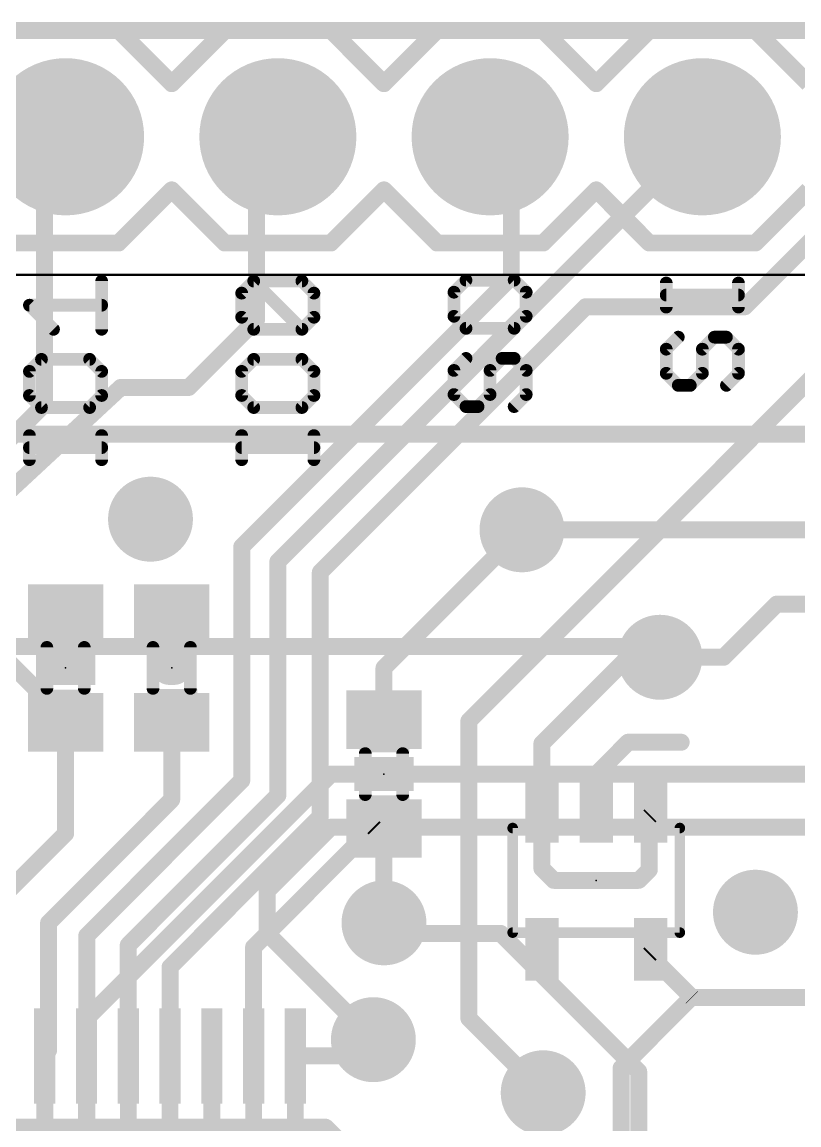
# Model space of a CAD drawing. Extents: x -0.1 to 44.5, y -0.1 to 35.7.
# Drawn here: x 18.53 to 27.83, y 22.48 to 35.66 of the extents above; entities that cross this region are included whole.
import ezdxf

# ---------------------------------------------------------------- set-up
doc = ezdxf.new("R2010")
doc.units = 0
for name, color, linetype in [('1', 12, 'CONTINUOUS'), ('16', 132, 'CONTINUOUS'), ('17', 110, 'CONTINUOUS'), ('18', 110, 'CONTINUOUS'), ('20', 53, 'CONTINUOUS'), ('21', 41, 'CONTINUOUS'), ('23', 53, 'CONTINUOUS'), ('51', 53, 'CONTINUOUS')]:
    doc.layers.add(name, color=color, linetype=linetype)

# ---------------------------------------------------------------- blocks, each defined once
blk = doc.blocks.new('RECT')
blk.add_solid([(-0.5, -0.5), (0.5, -0.5), (-0.5, 0.5), (0.5, 0.5)])
blk = doc.blocks.new('ROUNDP')
at = {"const_width": 0.5}
blk.add_lwpolyline([(0, -0.25, 1), (0, 0.25, 1), (0, -0.25)], format="xyb", dxfattribs=at)
blk = doc.blocks.new('ROUNDV')
at = {"const_width": 0.5}
blk.add_lwpolyline([(0, -0.25, 1), (0, 0.25, 1), (0, -0.25)], format="xyb", dxfattribs=at)

msp = doc.modelspace()

# ---------------------------------------------------------------- linework, layer by layer
at = {"layer": '1', "const_width": 0.2032}
for points in [[(43.18, 35.56), (0, 35.56)], [(26.416, 34.29), (26.289, 34.417)], [(18.796, 34.036), (19.05, 34.29)], [(21.336, 34.036), (21.59, 34.29)], [(21.59, 29.21), (26.67, 34.29)], [(24.384, 34.036), (24.13, 34.29)], [(26.67, 34.29), (26.416, 34.29)], [(27.178, 32.258), (29.21, 34.29)], [(18.796, 31.0896), (18.796, 34.036)], [(21.336, 32.1056), (21.336, 34.036)], [(24.384, 32.6136), (24.384, 34.036)], [(21.1582, 29.3878), (24.384, 32.6136)], [(23.876, 27.305), (29.083, 32.512)], [(22.098, 29.083), (25.273, 32.258)], [(25.273, 32.258), (27.178, 32.258)], [(20.5232, 31.2928), (21.336, 32.1056)], [(17.9578, 29.6672), (19.7104, 31.2928)], [(19.7104, 31.2928), (20.5232, 31.2928)], [(17.526, 29.8196), (18.796, 31.0896)], [(24.511, 29.591), (22.86, 27.94)], [(21.1582, 26.5938), (21.1582, 29.3878)], [(21.59, 26.416), (21.59, 29.21)], [(22.098, 26.162), (22.098, 29.083)], [(26.924, 28.067), (27.559, 28.702)], [(27.559, 28.702), (32.131, 28.702)], [(18.9992, 27.3812), (17.9578, 28.4226)], [(25.781, 28.067), (24.75, 27.036)], [(26.162, 28.067), (25.781, 28.067)], [(26.162, 28.067), (26.924, 28.067)], [(22.86, 27.94), (22.86, 27.32)], [(19.05, 27.29), (18.9992, 27.3812)], [(19.05, 27.2796), (19.05, 27.29)], [(19.05, 25.9588), (19.05, 27.2796)], [(20.32, 27.2796), (20.32, 27.29)], [(20.32, 26.3652), (20.32, 27.2796)], [(23.876, 23.749), (23.876, 27.305)], [(24.75, 27.036), (24.75, 26.225)], [(25.4, 26.67), (25.781, 27.051)], [(25.781, 27.051), (26.416, 27.051)], [(25.4, 26.225), (25.4, 26.67)], [(19.304, 24.7396), (21.1582, 26.5938)], [(19.8, 24.626), (21.59, 26.416)], [(18.8468, 24.892), (20.32, 26.3652)], [(20.3, 24.364), (22.098, 26.162)], [(24.75, 26.225), (24.75, 25.542)], [(26.035, 26.162), (26.05, 26.177)], [(26.035, 25.527), (26.035, 26.162)], [(26.05, 26.177), (26.05, 26.225)], [(22.733, 26.035), (21.3, 24.602)], [(22.748, 26.02), (22.733, 26.035)], [(22.86, 26.02), (22.748, 26.02)], [(22.875, 26.02), (22.86, 26.02)], [(22.987, 25.908), (22.875, 26.02)], [(17.78, 24.6888), (19.05, 25.9588)], [(22.86, 25.781), (22.987, 25.908)], [(22.86, 24.892), (22.86, 25.781)], [(24.75, 25.542), (24.892, 25.4)], [(25.908, 25.4), (26.035, 25.527)], [(24.892, 25.4), (25.908, 25.4)], [(18.8468, 23.368), (18.8468, 24.892)], [(19.304, 23.3172), (19.304, 24.7396)], [(19.8, 23.3), (19.8, 24.626)], [(21.3, 24.602), (21.3, 23.3)], [(26.05, 24.526), (26.05, 24.575)], [(26.035, 24.511), (26.05, 24.526)], [(26.543, 24.003), (26.035, 24.511)], [(20.3, 23.3), (20.3, 24.364)], [(25.698, 23.158), (26.543, 24.003)], [(26.543, 24.003), (26.546, 24)], [(26.546, 24), (29.21, 24)], [(24.765, 22.86), (23.876, 23.749)], [(22.538, 23.3), (22.733, 23.495)], [(18.8, 23.3), (18.8468, 23.368)], [(18.8, 19.304), (18.8, 23.3)], [(19.3, 23.3), (19.304, 23.3172)], [(20.8, 22.07), (20.8, 23.3)], [(21.8, 23.3), (22.538, 23.3)], [(25.698, 21.8), (25.698, 23.158)]]:
    msp.add_lwpolyline(points, dxfattribs=at)
at = {"layer": '1', "const_width": 0.1016}
for points in [[(26.3249, 34.4529, 1), (26.2531, 34.3811)], [(19.0859, 34.2541, 1), (19.0141, 34.3259)], [(21.6259, 34.2541, 1), (21.5541, 34.3259)], [(24.1659, 34.3259, 1), (24.0941, 34.2541)], [(26.416, 34.3408, 1), (26.416, 34.2392)], [(26.3801, 34.2541, 1), (26.4519, 34.3259)], [(26.7059, 34.2541, 1), (26.6341, 34.3259)], [(26.67, 34.2392, 1), (26.67, 34.3408)], [(18.8468, 34.036, 1), (18.7452, 34.036)], [(18.7601, 34.0719, 1), (18.8319, 34.0001)], [(21.3868, 34.036, 1), (21.2852, 34.036)], [(21.3001, 34.0719, 1), (21.3719, 34.0001)], [(24.4348, 34.036, 1), (24.3332, 34.036)], [(24.3481, 34.0001, 1), (24.4199, 34.0719)], [(24.4199, 32.5777, 1), (24.3481, 32.6495)], [(24.3332, 32.6136, 1), (24.4348, 32.6136)], [(25.273, 32.3088, 1), (25.273, 32.2072)], [(25.3089, 32.2221, 1), (25.2371, 32.2939)], [(27.1421, 32.2939, 1), (27.2139, 32.2221)], [(27.178, 32.2072, 1), (27.178, 32.3088)], [(21.3719, 32.0697, 1), (21.3001, 32.1415)], [(21.2852, 32.1056, 1), (21.3868, 32.1056)], [(19.7104, 31.3436, 1), (19.7104, 31.242)], [(19.7449, 31.2556, 1), (19.6759, 31.33)], [(20.5232, 31.242, 1), (20.5232, 31.3436)], [(20.4873, 31.3287, 1), (20.5591, 31.2569)], [(18.7452, 31.0896, 1), (18.8468, 31.0896)], [(18.8319, 31.0537, 1), (18.7601, 31.1255)], [(24.5469, 29.5551, 1), (24.4751, 29.6269)], [(21.209, 29.3878, 1), (21.1074, 29.3878)], [(21.1223, 29.4237, 1), (21.1941, 29.3519)], [(21.6408, 29.21, 1), (21.5392, 29.21)], [(21.5541, 29.2459, 1), (21.6259, 29.1741)], [(22.1488, 29.083, 1), (22.0472, 29.083)], [(22.0621, 29.1189, 1), (22.1339, 29.0471)], [(27.559, 28.7528, 1), (27.559, 28.6512)], [(27.5949, 28.6661, 1), (27.5231, 28.7379)], [(25.781, 28.1178, 1), (25.781, 28.0162)], [(25.8169, 28.0311, 1), (25.7451, 28.1029)], [(26.162, 28.1178, 1), (26.162, 28.0162)], [(26.162, 28.0162, 1), (26.162, 28.1178)], [(26.8881, 28.1029, 1), (26.9599, 28.0311)], [(26.924, 28.0162, 1), (26.924, 28.1178)], [(22.9108, 27.94, 1), (22.8092, 27.94)], [(22.8241, 27.9759, 1), (22.8959, 27.9041)], [(19.0436, 27.4059, 1), (18.9548, 27.3565)], [(18.9633, 27.3453, 1), (19.0351, 27.4171)], [(19.1008, 27.29, 1), (18.9992, 27.29)], [(19.1008, 27.2796, 1), (18.9992, 27.2796)], [(18.9992, 27.2796, 1), (19.1008, 27.2796)], [(19.0056, 27.2653, 1), (19.0944, 27.3147)], [(20.3708, 27.29, 1), (20.2692, 27.29)], [(20.3708, 27.2796, 1), (20.2692, 27.2796)], [(20.2692, 27.2796, 1), (20.3708, 27.2796)], [(22.8092, 27.32, 1), (22.9108, 27.32)], [(23.9268, 27.305, 1), (23.8252, 27.305)], [(23.8401, 27.3409, 1), (23.9119, 27.2691)], [(24.8008, 27.036, 1), (24.6992, 27.036)], [(24.7141, 27.0719, 1), (24.7859, 27.0001)], [(25.781, 27.1018, 1), (25.781, 27.0002)], [(25.8169, 27.0151, 1), (25.7451, 27.0869)], [(26.416, 27.0002, 1), (26.416, 27.1018)], [(25.4508, 26.67, 1), (25.3492, 26.67)], [(21.1074, 26.5938, 1), (21.209, 26.5938)], [(21.1941, 26.5579, 1), (21.1223, 26.6297)], [(25.3641, 26.7059, 1), (25.4359, 26.6341)], [(21.6259, 26.3801, 1), (21.5541, 26.4519)], [(20.2692, 26.3652, 1), (20.3708, 26.3652)], [(20.3559, 26.3293, 1), (20.2841, 26.4011)], [(21.5392, 26.416, 1), (21.6408, 26.416)], [(22.1339, 26.1261, 1), (22.0621, 26.1979)], [(24.8008, 26.225, 1), (24.6992, 26.225)], [(24.6992, 26.225, 1), (24.8008, 26.225)], [(25.3492, 26.225, 1), (25.4508, 26.225)], [(26.0858, 26.162, 1), (25.9842, 26.162)], [(25.9991, 26.1979, 1), (26.0709, 26.1261)], [(26.1008, 26.225, 1), (25.9992, 26.225)], [(26.0859, 26.1411, 1), (26.0141, 26.2129)], [(22.0472, 26.162, 1), (22.1488, 26.162)], [(22.7689, 26.0709, 1), (22.6971, 25.9991)], [(22.7689, 25.9991, 1), (22.6971, 26.0709)], [(22.748, 26.0708, 1), (22.748, 25.9692)], [(22.86, 26.0708, 1), (22.86, 25.9692)], [(22.9109, 26.0559, 1), (22.8391, 25.9841)], [(22.86, 25.9692, 1), (22.86, 26.0708)], [(22.875, 25.9692, 1), (22.875, 26.0708)], [(25.9992, 26.177, 1), (26.1008, 26.177)], [(18.9992, 25.9588, 1), (19.1008, 25.9588)], [(19.0859, 25.9229, 1), (19.0141, 25.9947)], [(22.7121, 25.9841, 1), (22.7839, 26.0559)], [(23.0229, 25.8721, 1), (22.9511, 25.9439)], [(22.9511, 25.8721, 1), (23.0229, 25.9439)], [(22.9108, 25.781, 1), (22.8092, 25.781)], [(22.8241, 25.8169, 1), (22.8959, 25.7451)], [(24.7859, 25.5779, 1), (24.7141, 25.5061)], [(24.6992, 25.542, 1), (24.8008, 25.542)], [(26.0709, 25.4911, 1), (25.9991, 25.5629)], [(24.892, 25.4508, 1), (24.892, 25.3492)], [(24.8561, 25.3641, 1), (24.9279, 25.4359)], [(25.8721, 25.4359, 1), (25.9439, 25.3641)], [(25.908, 25.3492, 1), (25.908, 25.4508)], [(25.9842, 25.527, 1), (26.0858, 25.527)], [(18.8976, 24.892, 1), (18.796, 24.892)], [(18.8109, 24.9279, 1), (18.8827, 24.8561)], [(22.8092, 24.892, 1), (22.9108, 24.892)], [(19.3548, 24.7396, 1), (19.2532, 24.7396)], [(19.2681, 24.7755, 1), (19.3399, 24.7037)], [(19.8508, 24.626, 1), (19.7492, 24.626)], [(19.7641, 24.6619, 1), (19.8359, 24.5901)], [(21.3508, 24.602, 1), (21.2492, 24.602)], [(21.2641, 24.6379, 1), (21.3359, 24.5661)], [(26.1008, 24.575, 1), (25.9992, 24.575)], [(26.0709, 24.5469, 1), (25.9991, 24.4751)], [(25.9991, 24.5469, 1), (26.0709, 24.4751)], [(25.9992, 24.526, 1), (26.1008, 24.526)], [(26.0859, 24.4901, 1), (26.0141, 24.5619)], [(20.3508, 24.364, 1), (20.2492, 24.364)], [(20.2641, 24.3999, 1), (20.3359, 24.3281)], [(26.5789, 24.0389, 1), (26.5071, 23.9671)], [(26.546, 24.0508, 1), (26.546, 23.9492)], [(26.5789, 23.9671, 1), (26.5071, 24.0389)], [(26.5071, 23.9671, 1), (26.5789, 24.0389)], [(26.5101, 23.9641, 1), (26.5819, 24.0359)], [(23.9119, 23.7849, 1), (23.8401, 23.7131)], [(23.8252, 23.749, 1), (23.9268, 23.749)], [(22.7689, 23.4591, 1), (22.6971, 23.5309)], [(18.8508, 23.3, 1), (18.7492, 23.3)], [(18.7582, 23.3288, 1), (18.8418, 23.2712)], [(18.796, 23.368, 1), (18.8976, 23.368)], [(18.8886, 23.3392, 1), (18.805, 23.3968)], [(19.2505, 23.3115, 1), (19.3495, 23.2885)], [(19.2532, 23.3172, 1), (19.3548, 23.3172)], [(19.3535, 23.3057, 1), (19.2545, 23.3287)], [(19.7492, 23.3, 1), (19.8508, 23.3)], [(20.2492, 23.3, 1), (20.3508, 23.3)], [(20.8508, 23.3, 1), (20.7492, 23.3)], [(21.2492, 23.3, 1), (21.3508, 23.3)], [(21.8, 23.3508, 1), (21.8, 23.2492)], [(22.5021, 23.3359, 1), (22.5739, 23.2641)], [(22.538, 23.2492, 1), (22.538, 23.3508)], [(25.7488, 23.158, 1), (25.6472, 23.158)], [(25.6621, 23.1939, 1), (25.7339, 23.1221)], [(24.7291, 22.8241, 1), (24.8009, 22.8959)]]:
    msp.add_lwpolyline(points, format="xyb", dxfattribs=at)
at = {"layer": '16', "const_width": 0.2032}
for points in [[(43.18, 35.56), (0, 35.56)], [(16.002, 30.734), (30.48, 30.734)], [(33.909, 29.591), (24.511, 29.591)], [(13.462, 28.194), (26.035, 28.194)], [(26.035, 28.194), (26.162, 28.067)], [(19.304, 23.749), (22.225, 26.67)], [(22.225, 26.67), (36.83, 26.67)], [(21.463, 25.273), (22.225, 26.035)], [(22.225, 26.035), (34.671, 26.035)], [(21.463, 24.765), (21.463, 25.273)], [(22.987, 24.765), (22.86, 24.892)], [(22.733, 23.495), (21.463, 24.765)], [(24.257, 24.765), (22.987, 24.765)], [(25.8445, 23.1775), (24.257, 24.765)], [(19.304, 22.225), (19.304, 23.749)], [(25.908, 23.114), (25.8445, 23.1775)], [(25.908, 19.431), (25.908, 23.114)], [(24.765, 21.082), (24.765, 22.86)]]:
    msp.add_lwpolyline(points, dxfattribs=at)
at = {"layer": '16', "const_width": 0.1016}
for points in [[(24.511, 29.6418, 1), (24.511, 29.5402)], [(26.0709, 28.2299, 1), (25.9991, 28.1581)], [(26.035, 28.1432, 1), (26.035, 28.2448)], [(26.1261, 28.0311, 1), (26.1979, 28.1029)], [(22.225, 26.7208, 1), (22.225, 26.6192)], [(22.2609, 26.6341, 1), (22.1891, 26.7059)], [(22.225, 26.0858, 1), (22.225, 25.9842)], [(22.2609, 25.9991, 1), (22.1891, 26.0709)], [(21.5138, 25.273, 1), (21.4122, 25.273)], [(21.4271, 25.3089, 1), (21.4989, 25.2371)], [(22.8959, 24.9279, 1), (22.8241, 24.8561)], [(21.4989, 24.8009, 1), (21.4271, 24.7291)], [(21.4122, 24.765, 1), (21.5138, 24.765)], [(22.987, 24.8158, 1), (22.987, 24.7142)], [(22.9511, 24.7291, 1), (23.0229, 24.8009)], [(24.2929, 24.8009, 1), (24.2211, 24.7291)], [(24.257, 24.7142, 1), (24.257, 24.8158)], [(19.3548, 23.749, 1), (19.2532, 23.749)], [(19.2681, 23.7849, 1), (19.3399, 23.7131)], [(22.6971, 23.4591, 1), (22.7689, 23.5309)], [(25.8804, 23.2134, 1), (25.8086, 23.1416)], [(25.8086, 23.1416, 1), (25.8804, 23.2134)], [(25.9588, 23.114, 1), (25.8572, 23.114)], [(25.8721, 23.0781, 1), (25.9439, 23.1499)], [(24.8158, 22.86, 1), (24.7142, 22.86)]]:
    msp.add_lwpolyline(points, format="xyb", dxfattribs=at)
at = {"layer": '20', "const_width": 0.2032}
msp.add_lwpolyline([(43.18, 35.56), (0, 35.56)], dxfattribs=at)
at = {"layer": '21'}
for points, const_width in [([(18.415, 35.56), (19.685, 35.56)], 0.2032), ([(19.685, 35.56), (20.32, 34.925)], 0.2032), ([(20.32, 34.925), (20.955, 35.56)], 0.2032), ([(20.955, 35.56), (22.225, 35.56)], 0.2032), ([(22.225, 35.56), (22.86, 34.925)], 0.2032), ([(23.495, 35.56), (22.86, 34.925)], 0.2032), ([(23.495, 35.56), (24.765, 35.56)], 0.2032), ([(24.765, 35.56), (25.4, 34.925)], 0.2032), ([(26.035, 35.56), (25.4, 34.925)], 0.2032), ([(26.035, 35.56), (27.305, 35.56)], 0.2032), ([(27.305, 35.56), (27.94, 34.925)], 0.2032), ([(20.32, 33.655), (19.685, 33.02)], 0.2032), ([(20.955, 33.02), (20.32, 33.655)], 0.2032), ([(22.86, 33.655), (22.225, 33.02)], 0.2032), ([(22.86, 33.655), (23.495, 33.02)], 0.2032), ([(25.4, 33.655), (24.765, 33.02)], 0.2032), ([(25.4, 33.655), (26.035, 33.02)], 0.2032), ([(27.94, 33.655), (27.305, 33.02)], 0.2032), ([(19.685, 33.02), (18.415, 33.02)], 0.2032), ([(22.225, 33.02), (20.955, 33.02)], 0.2032), ([(24.765, 33.02), (23.495, 33.02)], 0.2032), ([(27.305, 33.02), (26.035, 33.02)], 0.2032), ([(19.4818, 31.9884), (19.4818, 32.5646)], 0.1524), ([(21.1575, 32.4206), (21.3015, 32.5646)], 0.1524), ([(21.3015, 32.5646), (21.8777, 32.5646)], 0.1524), ([(21.8777, 31.9884), (21.3015, 32.5646)], 0.1524), ([(21.8777, 32.5646), (22.0218, 32.4206)], 0.1524), ([(23.8415, 32.5759), (23.6975, 32.4319)], 0.1524), ([(24.4177, 32.5759), (23.8415, 32.5759)], 0.1524), ([(24.5618, 32.4319), (24.4177, 32.5759)], 0.1524), ([(26.2375, 32.2537), (26.2375, 32.5418)], 0.1524), ([(27.1018, 32.2537), (27.1018, 32.5418)], 0.1524), ([(21.1575, 32.1325), (21.1575, 32.4206)], 0.1524), ([(22.0218, 32.4206), (22.0218, 32.1325)], 0.1524), ([(23.6975, 32.4319), (23.6975, 32.1438)], 0.1524), ([(24.5618, 32.1438), (24.5618, 32.4319)], 0.1524), ([(27.1018, 32.3978), (26.2375, 32.3978)], 0.1524), ([(18.9056, 31.9884), (18.6175, 32.2765)], 0.1524), ([(18.6175, 32.2765), (19.4818, 32.2765)], 0.1524), ([(21.3015, 31.9884), (21.1575, 32.1325)], 0.1524), ([(22.0218, 32.1325), (21.8777, 31.9884)], 0.1524), ([(23.6975, 32.1438), (23.8415, 31.9997)], 0.1524), ([(24.4177, 31.9997), (24.5618, 32.1438)], 0.1524), ([(21.8777, 31.9884), (21.3015, 31.9884)], 0.1524), ([(23.8415, 31.9997), (24.4177, 31.9997)], 0.1524), ([(26.3815, 31.8944), (26.2375, 31.7504)], 0.1524), ([(26.6696, 31.7504), (26.8137, 31.8944)], 0.1524), ([(26.8137, 31.8944), (26.9577, 31.8944)], 0.1524), ([(26.9577, 31.8944), (27.1018, 31.7504)], 0.1524), ([(26.2375, 31.7504), (26.2375, 31.4623)], 0.1524), ([(26.6696, 31.4623), (26.6696, 31.7504)], 0.1524), ([(27.1018, 31.7504), (27.1018, 31.4623)], 0.1524), ([(18.7615, 31.6291), (18.6175, 31.485)], 0.1524), ([(19.3377, 31.6291), (18.7615, 31.6291)], 0.1524), ([(19.4818, 31.485), (19.3377, 31.6291)], 0.1524), ([(21.3015, 31.6291), (21.1575, 31.485)], 0.1524), ([(21.8777, 31.6291), (21.3015, 31.6291)], 0.1524), ([(22.0218, 31.485), (21.8777, 31.6291)], 0.1524), ([(23.8415, 31.6404), (23.6975, 31.4964)], 0.1524), ([(24.1296, 31.4964), (24.2737, 31.6404)], 0.1524), ([(24.2737, 31.6404), (24.4177, 31.6404)], 0.1524), ([(24.4177, 31.6404), (24.5618, 31.4964)], 0.1524), ([(18.6175, 31.485), (18.6175, 31.1969)], 0.1524), ([(19.4818, 31.1969), (19.4818, 31.485)], 0.1524), ([(21.1575, 31.485), (21.1575, 31.1969)], 0.1524), ([(22.0218, 31.1969), (22.0218, 31.485)], 0.1524), ([(23.6975, 31.4964), (23.6975, 31.2083)], 0.1524), ([(24.1296, 31.2083), (24.1296, 31.4964)], 0.1524), ([(24.5618, 31.4964), (24.5618, 31.2083)], 0.1524), ([(26.2375, 31.4623), (26.3815, 31.3182)], 0.1524), ([(26.5256, 31.3182), (26.6696, 31.4623)], 0.1524), ([(27.1018, 31.4623), (26.9577, 31.3182)], 0.1524), ([(26.3815, 31.3182), (26.5256, 31.3182)], 0.1524), ([(18.6175, 31.1969), (18.7615, 31.0529)], 0.1524), ([(19.3377, 31.0529), (19.4818, 31.1969)], 0.1524), ([(21.1575, 31.1969), (21.3015, 31.0529)], 0.1524), ([(21.8777, 31.0529), (22.0218, 31.1969)], 0.1524), ([(23.6975, 31.2083), (23.8415, 31.0642)], 0.1524), ([(23.9856, 31.0642), (24.1296, 31.2083)], 0.1524), ([(24.5618, 31.2083), (24.4177, 31.0642)], 0.1524), ([(18.7615, 31.0529), (19.3377, 31.0529)], 0.1524), ([(21.3015, 31.0529), (21.8777, 31.0529)], 0.1524), ([(23.8415, 31.0642), (23.9856, 31.0642)], 0.1524), ([(18.6175, 30.4292), (18.6175, 30.7173)], 0.1524), ([(19.4818, 30.4292), (19.4818, 30.7173)], 0.1524), ([(21.1575, 30.4292), (21.1575, 30.7173)], 0.1524), ([(22.0218, 30.4292), (22.0218, 30.7173)], 0.1524), ([(19.4818, 30.5733), (18.6175, 30.5733)], 0.1524), ([(22.0218, 30.5733), (21.1575, 30.5733)], 0.1524), ([(20.2895, 27.94), (20.3505, 27.94)], 0.4064), ([(15.95, 22.425), (22.15, 22.425)], 0.254), ([(22.15, 22.425), (22.425, 22.15)], 0.254)]:
    msp.add_lwpolyline(points, dxfattribs=dict(at, const_width=const_width))
for points, const_width in [([(19.7209, 35.5959, 1), (19.6491, 35.5241)], 0.1016), ([(19.685, 35.5092, 1), (19.685, 35.6108)], 0.1016), ([(20.955, 35.6108, 1), (20.955, 35.5092)], 0.1016), ([(20.9909, 35.5241, 1), (20.9191, 35.5959)], 0.1016), ([(22.2609, 35.5959, 1), (22.1891, 35.5241)], 0.1016), ([(22.225, 35.5092, 1), (22.225, 35.6108)], 0.1016), ([(23.495, 35.6108, 1), (23.495, 35.5092)], 0.1016), ([(23.5309, 35.5241, 1), (23.4591, 35.5959)], 0.1016), ([(24.8009, 35.5959, 1), (24.7291, 35.5241)], 0.1016), ([(24.765, 35.5092, 1), (24.765, 35.6108)], 0.1016), ([(26.035, 35.6108, 1), (26.035, 35.5092)], 0.1016), ([(26.0709, 35.5241, 1), (25.9991, 35.5959)], 0.1016), ([(27.3409, 35.5959, 1), (27.2691, 35.5241)], 0.1016), ([(27.305, 35.5092, 1), (27.305, 35.6108)], 0.1016), ([(20.2841, 34.9609, 1), (20.3559, 34.8891)], 0.1016), ([(20.2841, 34.8891, 1), (20.3559, 34.9609)], 0.1016), ([(22.8241, 34.9609, 1), (22.8959, 34.8891)], 0.1016), ([(22.8241, 34.8891, 1), (22.8959, 34.9609)], 0.1016), ([(25.3641, 34.9609, 1), (25.4359, 34.8891)], 0.1016), ([(25.3641, 34.8891, 1), (25.4359, 34.9609)], 0.1016), ([(20.3559, 33.6909, 1), (20.2841, 33.6191)], 0.1016), ([(20.3559, 33.6191, 1), (20.2841, 33.6909)], 0.1016), ([(22.8959, 33.6909, 1), (22.8241, 33.6191)], 0.1016), ([(22.8959, 33.6191, 1), (22.8241, 33.6909)], 0.1016), ([(25.4359, 33.6909, 1), (25.3641, 33.6191)], 0.1016), ([(25.4359, 33.6191, 1), (25.3641, 33.6909)], 0.1016), ([(19.6491, 33.0559, 1), (19.7209, 32.9841)], 0.1016), ([(19.685, 32.9692, 1), (19.685, 33.0708)], 0.1016), ([(20.955, 33.0708, 1), (20.955, 32.9692)], 0.1016), ([(20.9191, 32.9841, 1), (20.9909, 33.0559)], 0.1016), ([(22.1891, 33.0559, 1), (22.2609, 32.9841)], 0.1016), ([(22.225, 32.9692, 1), (22.225, 33.0708)], 0.1016), ([(23.495, 33.0708, 1), (23.495, 32.9692)], 0.1016), ([(23.4591, 32.9841, 1), (23.5309, 33.0559)], 0.1016), ([(24.7291, 33.0559, 1), (24.8009, 32.9841)], 0.1016), ([(24.765, 32.9692, 1), (24.765, 33.0708)], 0.1016), ([(26.035, 33.0708, 1), (26.035, 32.9692)], 0.1016), ([(25.9991, 32.9841, 1), (26.0709, 33.0559)], 0.1016), ([(27.2691, 33.0559, 1), (27.3409, 32.9841)], 0.1016), ([(27.305, 32.9692, 1), (27.305, 33.0708)], 0.1016), ([(19.5199, 32.5646, 1), (19.4437, 32.5646)], 0.0762), ([(21.3285, 32.5916, 1), (21.2746, 32.5377)], 0.0762), ([(21.3015, 32.6027, 1), (21.3015, 32.5265)], 0.0762), ([(21.3285, 32.5377, 1), (21.2746, 32.5916)], 0.0762), ([(21.9047, 32.5916, 1), (21.8508, 32.5377)], 0.0762), ([(21.8777, 32.5265, 1), (21.8777, 32.6027)], 0.0762), ([(23.8415, 32.614, 1), (23.8415, 32.5378)], 0.0762), ([(23.8685, 32.549, 1), (23.8146, 32.6029)], 0.0762), ([(24.4447, 32.6029, 1), (24.3908, 32.549)], 0.0762), ([(24.4177, 32.5378, 1), (24.4177, 32.614)], 0.0762), ([(26.2756, 32.5418, 1), (26.1994, 32.5418)], 0.0762), ([(27.1399, 32.5418, 1), (27.0637, 32.5418)], 0.0762), ([(21.1305, 32.4475, 1), (21.1844, 32.3936)], 0.0762), ([(21.1956, 32.4206, 1), (21.1194, 32.4206)], 0.0762), ([(22.0599, 32.4206, 1), (21.9837, 32.4206)], 0.0762), ([(21.9949, 32.3936, 1), (22.0487, 32.4475)], 0.0762), ([(23.6705, 32.4588, 1), (23.7244, 32.4049)], 0.0762), ([(23.7356, 32.4319, 1), (23.6594, 32.4319)], 0.0762), ([(24.5999, 32.4319, 1), (24.5237, 32.4319)], 0.0762), ([(24.5349, 32.4049, 1), (24.5887, 32.4588)], 0.0762), ([(26.2375, 32.4359, 1), (26.2375, 32.3597)], 0.0762), ([(27.1018, 32.3597, 1), (27.1018, 32.4359)], 0.0762), ([(18.6444, 32.3035, 1), (18.5905, 32.2496)], 0.0762), ([(18.6175, 32.3146, 1), (18.6175, 32.2384)], 0.0762), ([(19.4818, 32.2384, 1), (19.4818, 32.3146)], 0.0762), ([(21.1844, 32.1594, 1), (21.1305, 32.1055)], 0.0762), ([(22.0487, 32.1055, 1), (21.9949, 32.1594)], 0.0762), ([(23.7244, 32.1707, 1), (23.6705, 32.1168)], 0.0762), ([(23.6594, 32.1438, 1), (23.7356, 32.1438)], 0.0762), ([(24.5237, 32.1438, 1), (24.5999, 32.1438)], 0.0762), ([(24.5887, 32.1168, 1), (24.5349, 32.1707)], 0.0762), ([(26.1994, 32.2537, 1), (26.2756, 32.2537)], 0.0762), ([(27.0637, 32.2537, 1), (27.1399, 32.2537)], 0.0762), ([(18.8786, 31.9615, 1), (18.9325, 32.0153)], 0.0762), ([(21.1194, 32.1325, 1), (21.1956, 32.1325)], 0.0762), ([(21.3015, 32.0265, 1), (21.3015, 31.9503)], 0.0762), ([(21.2746, 31.9615, 1), (21.3285, 32.0153)], 0.0762), ([(21.8508, 32.0153, 1), (21.9047, 31.9615)], 0.0762), ([(21.8508, 31.9615, 1), (21.9047, 32.0153)], 0.0762), ([(21.8777, 31.9503, 1), (21.8777, 32.0265)], 0.0762), ([(21.9837, 32.1325, 1), (22.0599, 32.1325)], 0.0762), ([(23.8415, 32.0378, 1), (23.8415, 31.9616)], 0.0762), ([(23.8146, 31.9728, 1), (23.8685, 32.0267)], 0.0762), ([(24.3908, 32.0267, 1), (24.4447, 31.9728)], 0.0762), ([(24.4177, 31.9616, 1), (24.4177, 32.0378)], 0.0762), ([(19.4437, 31.9884, 1), (19.5199, 31.9884)], 0.0762), ([(26.4085, 31.8675, 1), (26.3546, 31.9214)], 0.0762), ([(26.8137, 31.9325, 1), (26.8137, 31.8563)], 0.0762), ([(26.8406, 31.8675, 1), (26.7867, 31.9214)], 0.0762), ([(26.9847, 31.9214, 1), (26.9308, 31.8675)], 0.0762), ([(26.9577, 31.8563, 1), (26.9577, 31.9325)], 0.0762), ([(26.2105, 31.7773, 1), (26.2644, 31.7234)], 0.0762), ([(26.2756, 31.7504, 1), (26.1994, 31.7504)], 0.0762), ([(26.7077, 31.7504, 1), (26.6315, 31.7504)], 0.0762), ([(26.6427, 31.7773, 1), (26.6966, 31.7234)], 0.0762), ([(27.1399, 31.7504, 1), (27.0637, 31.7504)], 0.0762), ([(27.0749, 31.7234, 1), (27.1287, 31.7773)], 0.0762), ([(18.7615, 31.6672, 1), (18.7615, 31.591)], 0.0762), ([(18.7885, 31.6022, 1), (18.7346, 31.656)], 0.0762), ([(19.3647, 31.656, 1), (19.3108, 31.6022)], 0.0762), ([(19.3377, 31.591, 1), (19.3377, 31.6672)], 0.0762), ([(21.3015, 31.6672, 1), (21.3015, 31.591)], 0.0762), ([(21.3285, 31.6022, 1), (21.2746, 31.656)], 0.0762), ([(21.9047, 31.656, 1), (21.8508, 31.6022)], 0.0762), ([(21.8777, 31.591, 1), (21.8777, 31.6672)], 0.0762), ([(23.8685, 31.6135, 1), (23.8146, 31.6674)], 0.0762), ([(24.2737, 31.6785, 1), (24.2737, 31.6023)], 0.0762), ([(24.3006, 31.6135, 1), (24.2467, 31.6674)], 0.0762), ([(24.4447, 31.6674, 1), (24.3908, 31.6135)], 0.0762), ([(24.4177, 31.6023, 1), (24.4177, 31.6785)], 0.0762), ([(18.5905, 31.512, 1), (18.6444, 31.4581)], 0.0762), ([(18.6556, 31.485, 1), (18.5794, 31.485)], 0.0762), ([(19.5199, 31.485, 1), (19.4437, 31.485)], 0.0762), ([(19.4549, 31.4581, 1), (19.5087, 31.512)], 0.0762), ([(21.1305, 31.512, 1), (21.1844, 31.4581)], 0.0762), ([(21.1956, 31.485, 1), (21.1194, 31.485)], 0.0762), ([(22.0599, 31.485, 1), (21.9837, 31.485)], 0.0762), ([(21.9949, 31.4581, 1), (22.0487, 31.512)], 0.0762), ([(23.6705, 31.5233, 1), (23.7244, 31.4694)], 0.0762), ([(23.7356, 31.4964, 1), (23.6594, 31.4964)], 0.0762), ([(24.1677, 31.4964, 1), (24.0915, 31.4964)], 0.0762), ([(24.1027, 31.5233, 1), (24.1566, 31.4694)], 0.0762), ([(24.5999, 31.4964, 1), (24.5237, 31.4964)], 0.0762), ([(24.5349, 31.4694, 1), (24.5887, 31.5233)], 0.0762), ([(26.2644, 31.4892, 1), (26.2105, 31.4353)], 0.0762), ([(26.6966, 31.4353, 1), (26.6427, 31.4892)], 0.0762), ([(27.1287, 31.4353, 1), (27.0749, 31.4892)], 0.0762), ([(26.1994, 31.4623, 1), (26.2756, 31.4623)], 0.0762), ([(26.3815, 31.3563, 1), (26.3815, 31.2801)], 0.0762), ([(26.3546, 31.2913, 1), (26.4085, 31.3451)], 0.0762), ([(26.4986, 31.3451, 1), (26.5525, 31.2913)], 0.0762), ([(26.5256, 31.2801, 1), (26.5256, 31.3563)], 0.0762), ([(26.6315, 31.4623, 1), (26.7077, 31.4623)], 0.0762), ([(26.9308, 31.3451, 1), (26.9847, 31.2913)], 0.0762), ([(27.0637, 31.4623, 1), (27.1399, 31.4623)], 0.0762), ([(18.6444, 31.2239, 1), (18.5905, 31.17)], 0.0762), ([(19.5087, 31.17, 1), (19.4549, 31.2239)], 0.0762), ([(21.1844, 31.2239, 1), (21.1305, 31.17)], 0.0762), ([(22.0487, 31.17, 1), (21.9949, 31.2239)], 0.0762), ([(23.7244, 31.2352, 1), (23.6705, 31.1813)], 0.0762), ([(24.1566, 31.1813, 1), (24.1027, 31.2352)], 0.0762), ([(24.5887, 31.1813, 1), (24.5349, 31.2352)], 0.0762), ([(18.5794, 31.1969, 1), (18.6556, 31.1969)], 0.0762), ([(18.7615, 31.091, 1), (18.7615, 31.0148)], 0.0762), ([(19.3377, 31.0148, 1), (19.3377, 31.091)], 0.0762), ([(19.4437, 31.1969, 1), (19.5199, 31.1969)], 0.0762), ([(21.1194, 31.1969, 1), (21.1956, 31.1969)], 0.0762), ([(21.3015, 31.091, 1), (21.3015, 31.0148)], 0.0762), ([(21.8777, 31.0148, 1), (21.8777, 31.091)], 0.0762), ([(21.9837, 31.1969, 1), (22.0599, 31.1969)], 0.0762), ([(23.6594, 31.2083, 1), (23.7356, 31.2083)], 0.0762), ([(23.8415, 31.1023, 1), (23.8415, 31.0261)], 0.0762), ([(23.8146, 31.0373, 1), (23.8685, 31.0911)], 0.0762), ([(23.9586, 31.0911, 1), (24.0125, 31.0373)], 0.0762), ([(23.9856, 31.0261, 1), (23.9856, 31.1023)], 0.0762), ([(24.0915, 31.2083, 1), (24.1677, 31.2083)], 0.0762), ([(24.3908, 31.0911, 1), (24.4447, 31.0373)], 0.0762), ([(24.5237, 31.2083, 1), (24.5999, 31.2083)], 0.0762), ([(18.7346, 31.0259, 1), (18.7885, 31.0798)], 0.0762), ([(19.3108, 31.0798, 1), (19.3647, 31.0259)], 0.0762), ([(21.2746, 31.0259, 1), (21.3285, 31.0798)], 0.0762), ([(21.8508, 31.0798, 1), (21.9047, 31.0259)], 0.0762), ([(18.6556, 30.7173, 1), (18.5794, 30.7173)], 0.0762), ([(19.5199, 30.7173, 1), (19.4437, 30.7173)], 0.0762), ([(21.1956, 30.7173, 1), (21.1194, 30.7173)], 0.0762), ([(22.0599, 30.7173, 1), (21.9837, 30.7173)], 0.0762), ([(18.6175, 30.6114, 1), (18.6175, 30.5352)], 0.0762), ([(19.4818, 30.5352, 1), (19.4818, 30.6114)], 0.0762), ([(21.1575, 30.6114, 1), (21.1575, 30.5352)], 0.0762), ([(22.0218, 30.5352, 1), (22.0218, 30.6114)], 0.0762), ([(18.5794, 30.4292, 1), (18.6556, 30.4292)], 0.0762), ([(19.4437, 30.4292, 1), (19.5199, 30.4292)], 0.0762), ([(21.1194, 30.4292, 1), (21.1956, 30.4292)], 0.0762), ([(21.9837, 30.4292, 1), (22.0599, 30.4292)], 0.0762), ([(20.2895, 28.0416, 1), (20.2895, 27.8384)], 0.2032), ([(20.3505, 27.8384, 1), (20.3505, 28.0416)], 0.2032), ([(22.1949, 22.4699, 1), (22.1051, 22.3801)], 0.127), ([(22.15, 22.3615, 1), (22.15, 22.4885)], 0.127)]:
    msp.add_lwpolyline(points, format="xyb", dxfattribs=dict(at, const_width=const_width))
at = {"layer": '23'}
for p in [(19.05, 27.94), (20.32, 27.94), (22.86, 26.67), (25.4, 25.4)]:
    msp.add_point(p, dxfattribs=at)
at = {"layer": '51'}
for points, const_width in [([(7.874, 32.639), (44.069, 32.639)], 0.0254), ([(18.826, 27.695), (18.826, 28.185)], 0.1524), ([(19.274, 28.185), (19.274, 27.695)], 0.1524), ([(20.096, 27.695), (20.096, 28.185)], 0.1524), ([(20.544, 28.185), (20.544, 27.695)], 0.1524), ([(22.636, 26.425), (22.636, 26.915)], 0.1524), ([(23.084, 26.915), (23.084, 26.425)], 0.1524), ([(24.4, 24.775), (24.4, 26.025)], 0.127), ([(26.4, 26.025), (24.4, 26.025)], 0.127), ([(26.4, 26.025), (26.4, 24.775)], 0.127), ([(26.4, 24.775), (24.4, 24.775)], 0.127)]:
    msp.add_lwpolyline(points, dxfattribs=dict(at, const_width=const_width))
for points, const_width in [([(18.8641, 28.185, 1), (18.7879, 28.185)], 0.0762), ([(19.3121, 28.185, 1), (19.2359, 28.185)], 0.0762), ([(20.1341, 28.185, 1), (20.0579, 28.185)], 0.0762), ([(20.5821, 28.185, 1), (20.5059, 28.185)], 0.0762), ([(18.7879, 27.695, 1), (18.8641, 27.695)], 0.0762), ([(19.2359, 27.695, 1), (19.3121, 27.695)], 0.0762), ([(20.0579, 27.695, 1), (20.1341, 27.695)], 0.0762), ([(20.5059, 27.695, 1), (20.5821, 27.695)], 0.0762), ([(22.6741, 26.915, 1), (22.5979, 26.915)], 0.0762), ([(23.1221, 26.915, 1), (23.0459, 26.915)], 0.0762), ([(22.5979, 26.425, 1), (22.6741, 26.425)], 0.0762), ([(23.0459, 26.425, 1), (23.1221, 26.425)], 0.0762), ([(24.4, 26.0568, 1), (24.4, 25.9933)], 0.0635), ([(24.4318, 26.025, 1), (24.3683, 26.025)], 0.0635), ([(26.4318, 26.025, 1), (26.3683, 26.025)], 0.0635), ([(26.4, 25.9933, 1), (26.4, 26.0568)], 0.0635), ([(24.4, 24.8068, 1), (24.4, 24.7433)], 0.0635), ([(24.3683, 24.775, 1), (24.4318, 24.775)], 0.0635), ([(26.3683, 24.775, 1), (26.4318, 24.775)], 0.0635), ([(26.4, 24.7433, 1), (26.4, 24.8068)], 0.0635)]:
    msp.add_lwpolyline(points, format="xyb", dxfattribs=dict(at, const_width=const_width))

# ---------------------------------------------------------------- block references
at = {"layer": '1'}
for p, xscale, yscale, rotation in [((19.05, 28.59), 0.7, 0.9, 270), ((20.32, 28.59), 0.7, 0.9, 90), ((19.05, 27.29), 0.7, 0.9, 270), ((20.32, 27.29), 0.7, 0.9, 90), ((22.86, 27.32), 0.7, 0.9, 90), ((24.75, 26.225), 0.4, 0.75, 180), ((25.4, 26.225), 0.4, 0.75, 180), ((26.05, 26.225), 0.4, 0.75, 180), ((22.86, 26.02), 0.7, 0.9, 90), ((24.75, 24.575), 0.4, 0.75, 180), ((26.05, 24.575), 0.4, 0.75, 180)]:
    msp.add_blockref('RECT', p, dxfattribs=dict(at, xscale=xscale, yscale=yscale, rotation=rotation))
at = {"layer": '1', "xscale": 0.254, "yscale": 1.143}
for p in [(18.8, 23.3), (19.3, 23.3), (19.8, 23.3), (20.3, 23.3), (20.8, 23.3), (21.3, 23.3), (21.8, 23.3)]:
    msp.add_blockref('RECT', p, dxfattribs=at)
at = {"layer": '17', "xscale": 1.8796, "yscale": 1.8796, "rotation": 90}
for p in [(19.05, 34.29), (19.05, 34.29), (21.59, 34.29), (21.59, 34.29), (24.13, 34.29), (24.13, 34.29), (26.67, 34.29), (26.67, 34.29)]:
    msp.add_blockref('ROUNDP', p, dxfattribs=at)
at = {"layer": '18', "xscale": 1.016, "yscale": 1.016}
for p in [(20.066, 29.718), (20.066, 29.718), (24.511, 29.591), (24.511, 29.591), (26.162, 28.067), (26.162, 28.067), (27.305, 25.019), (27.305, 25.019), (22.86, 24.892), (22.86, 24.892), (22.733, 23.495), (22.733, 23.495), (24.765, 22.86), (24.765, 22.86)]:
    msp.add_blockref('ROUNDV', p, dxfattribs=at)
at = {"layer": '21', "xscale": 0.4064, "yscale": 0.7112}
for p, rotation in [((19.05, 27.94), 270), ((22.86, 26.67), 90)]:
    msp.add_blockref('RECT', p, dxfattribs=dict(at, rotation=rotation))
at = {"layer": '51'}
for p, xscale, yscale in [((19.05, 34.29), 0.508, 0.508), ((21.59, 34.29), 0.508, 0.508), ((24.13, 34.29), 0.508, 0.508), ((26.67, 34.29), 0.508, 0.508), ((18.8, 23.025), 0.2, 1.05), ((19.3, 23.025), 0.2, 1.05), ((19.8, 23.025), 0.2, 1.05), ((20.3, 23.025), 0.2, 1.05), ((20.8, 23.025), 0.2, 1.05), ((21.3, 23.025), 0.2, 1.05), ((21.8, 23.025), 0.2, 1.05)]:
    msp.add_blockref('RECT', p, dxfattribs=dict(at, xscale=xscale, yscale=yscale))
at = {"layer": '51', "xscale": 0.3, "yscale": 0.5999}
for p, rotation in [((19.0451, 28.344), 270), ((20.3249, 28.3488), 90), ((19.0451, 27.5312), 270), ((20.3249, 27.536), 90), ((22.8649, 27.0788), 90), ((22.8649, 26.266), 90)]:
    msp.add_blockref('RECT', p, dxfattribs=dict(at, rotation=rotation))

doc.saveas('drawing.dxf')
